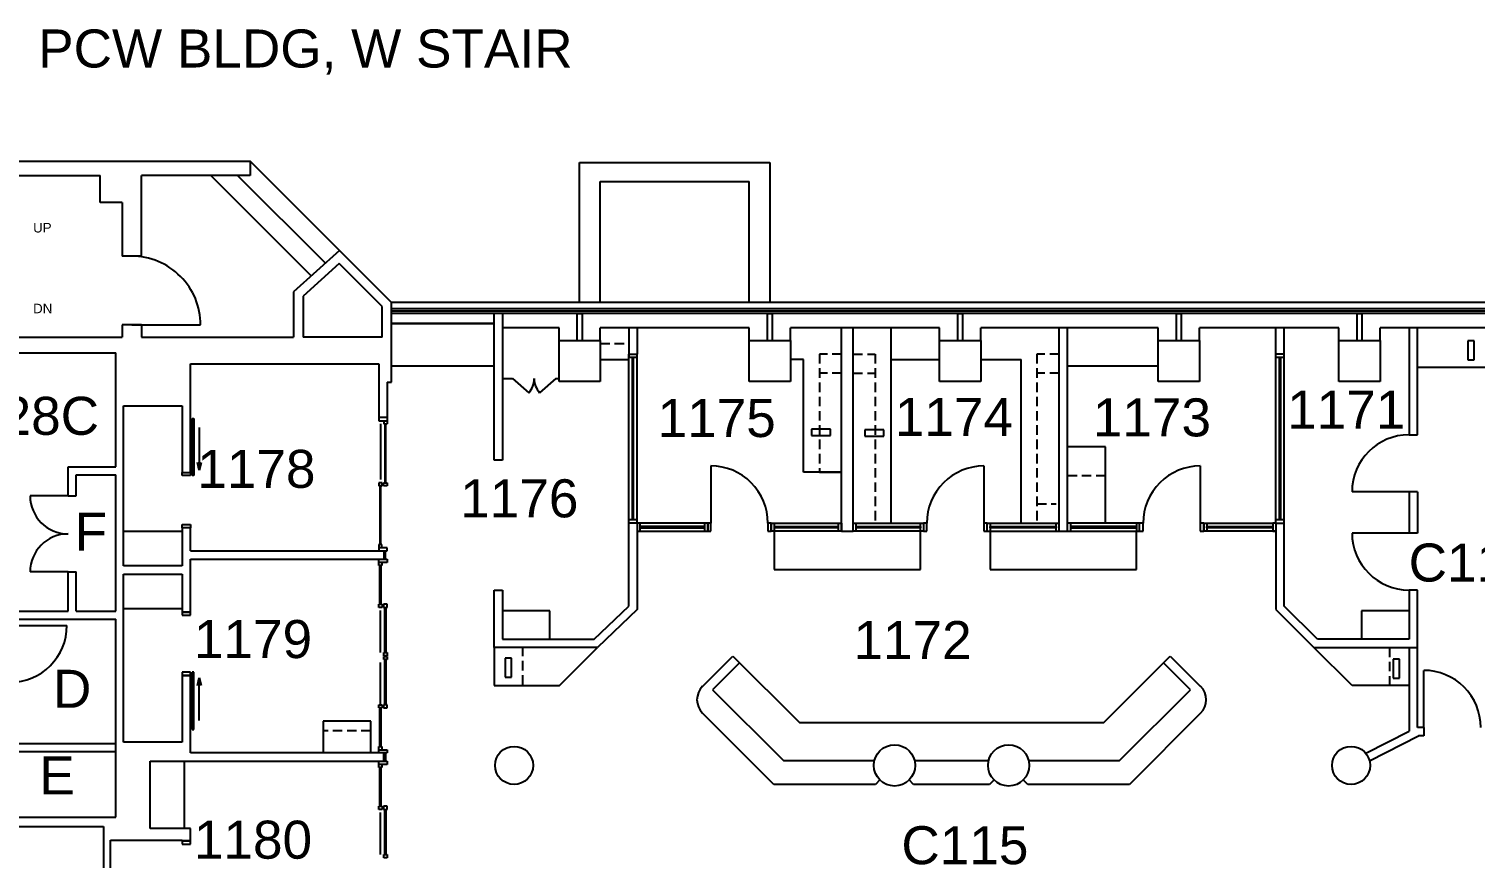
# Model space of a CAD drawing. Header units: inches. Extents: x -84 to 5907, y -479 to 3000.
# Drawn here: x 3852 to 4764, y 2477 to 3000 of the extents above; entities that cross this region are included whole.
import ezdxf

# ---------------------------------------------------------------- set-up
doc = ezdxf.new("R2010")
doc.units = ezdxf.units.IN
doc.header["$LTSCALE"] = 48
doc.header["$MEASUREMENT"] = 0
doc.linetypes.add('HIDDEN2', pattern=[0.1875, 0.125, -0.0625])
for name, color, linetype in [('A-ANNO-RNUM', 4, 'CONTINUOUS'), ('A-ANNO-TEXT', 4, 'CONTINUOUS'), ('A-ANNO-TEXT-STAIR', 4, 'CONTINUOUS'), ('A-DOOR', 2, 'CONTINUOUS'), ('A-FLOR-CASE', 3, 'CONTINUOUS'), ('A-FLOR-CASE-UPPR', 3, 'HIDDEN2'), ('A-FLOR-STRS', 2, 'CONTINUOUS'), ('A-GLAZ', 2, 'CONTINUOUS'), ('A-GLAZ-SILL', 1, 'CONTINUOUS'), ('A-WALL-FULL', 6, 'CONTINUOUS')]:
    doc.layers.add(name, color=color, linetype=linetype)
doc.styles.add('ARIAL', font='arial.ttf')

msp = doc.modelspace()

# ---------------------------------------------------------------- linework, layer by layer
at = {"layer": 'A-DOOR'}
for p, q in [((3916.82, 2813.09), (3960.2, 2813.09)), ((3954.88, 2753.97), (3955.88, 2753.97)), ((3954.88, 2717.97), (3954.88, 2753.97)), ((3955.88, 2753.97), (3955.88, 2717.97)), ((3959.4, 2748.43), (3959.4, 2721.5)), ((4072.59, 2754.59), (4072.59, 2752.59)), ((4077.84, 2754.59), (4072.59, 2754.59)), ((4072.59, 2752.59), (4077.84, 2752.59)), ((4073.71, 2750.59), (4073.71, 2715.5)), ((4075.84, 2752.59), (4075.84, 2750.59)), ((4075.84, 2750.59), (4077.84, 2750.59)), ((4076.52, 2750.59), (4076.52, 2713.53)), ((4077.15, 2713.53), (4077.15, 2750.59)), ((4077.84, 2754.59), (4077.84, 2750.59)), ((3948.63, 2719.97), (3953.88, 2719.97)), ((3948.63, 2717.97), (3948.63, 2719.97)), ((3953.88, 2719.97), (3953.88, 2717.97)), ((3959.4, 2721.5), (3958.2, 2726.3)), ((3960.6, 2726.3), (3959.4, 2721.5)), ((4282.09, 2724.09), (4282.09, 2688.09)), ((4454.34, 2724.09), (4454.34, 2688.09)), ((4590.84, 2724.09), (4590.84, 2688.09)), ((3953.88, 2717.97), (3948.63, 2717.97)), ((3955.88, 2717.97), (3954.88, 2717.97)), ((4072.59, 2713.53), (4072.59, 2711.53)), ((4074.84, 2713.53), (4072.59, 2713.53)), ((4072.59, 2711.53), (4074.84, 2711.53)), ((4073.27, 2711.53), (4073.27, 2674.47)), ((4073.9, 2711.53), (4073.27, 2711.53)), ((4073.9, 2674.47), (4073.9, 2711.53)), ((4074.84, 2711.53), (4074.84, 2713.53)), ((4075.59, 2713.53), (4077.84, 2713.53)), ((4075.59, 2711.53), (4075.59, 2713.53)), ((4077.84, 2711.53), (4075.59, 2711.53)), ((4077.84, 2713.53), (4077.84, 2711.53)), ((3876.63, 2705.22), (3852.63, 2705.22)), ((4722.59, 2707.76), (4686.59, 2707.76)), ((3948.63, 2685.09), (3948.63, 2687.09)), ((3948.63, 2687.09), (3953.88, 2687.09)), ((3953.88, 2685.09), (3948.63, 2685.09)), ((3953.88, 2687.09), (3953.88, 2685.09)), ((4072.59, 2674.47), (4072.59, 2670.47)), ((4074.59, 2674.47), (4072.59, 2674.47)), ((4074.59, 2672.47), (4074.59, 2674.47)), ((4722.59, 2681.78), (4686.59, 2681.78)), ((4077.84, 2672.47), (4072.59, 2672.47)), ((4072.59, 2670.47), (4077.84, 2670.47)), ((4072.59, 2661.22), (4072.59, 2665.22)), ((4072.59, 2665.22), (4077.84, 2665.22)), ((4075.84, 2670.47), (4075.84, 2665.22)), ((4076.84, 2665.22), (4076.84, 2670.47)), ((4077.84, 2670.47), (4077.84, 2672.47)), ((4077.84, 2665.22), (4077.84, 2663.22)), ((3876.63, 2657.22), (3852.63, 2657.22)), ((4077.84, 2663.22), (4072.59, 2663.22)), ((4074.59, 2661.22), (4072.59, 2661.22)), ((4073.27, 2636.84), (4073.27, 2661.22)), ((4073.9, 2661.22), (4073.9, 2636.84)), ((4074.59, 2663.22), (4074.59, 2661.22)), ((4072.59, 2634.84), (4072.59, 2636.84)), ((4072.59, 2636.84), (4074.84, 2636.84)), ((4073.9, 2636.84), (4073.27, 2636.84)), ((4074.84, 2636.84), (4074.84, 2634.84)), ((4075.59, 2636.84), (4075.59, 2634.84)), ((4077.84, 2636.84), (4075.59, 2636.84)), ((4077.84, 2634.84), (4077.84, 2636.84)), ((3948.63, 2631.84), (3948.63, 2629.84)), ((3953.88, 2631.84), (3948.63, 2631.84)), ((3948.63, 2629.84), (3953.88, 2629.84)), ((3953.88, 2629.84), (3953.88, 2631.84)), ((4074.84, 2634.84), (4072.59, 2634.84)), ((4073.71, 2606.34), (4073.71, 2632.87)), ((4075.59, 2634.84), (4077.84, 2634.84)), ((4076.52, 2606.34), (4076.52, 2634.84)), ((4077.15, 2634.84), (4077.15, 2606.34)), ((3839.88, 2623.47), (3875.88, 2623.47)), ((4075.84, 2606.34), (4077.84, 2606.34)), ((4075.84, 2604.34), (4075.84, 2606.34)), ((4077.84, 2604.34), (4075.84, 2604.34)), ((4075.84, 2603.84), (4077.84, 2603.84)), ((4075.84, 2601.84), (4075.84, 2603.84)), ((4077.84, 2601.84), (4075.84, 2601.84)), ((4076.52, 2573.34), (4076.52, 2601.84)), ((4077.15, 2601.84), (4077.15, 2573.34)), ((4077.84, 2606.34), (4077.84, 2604.34)), ((4077.84, 2603.84), (4077.84, 2601.84)), ((3953.88, 2593.84), (3948.63, 2593.84)), ((3948.63, 2593.84), (3948.63, 2591.84)), ((3948.63, 2591.84), (3953.88, 2591.84)), ((3953.88, 2591.84), (3953.88, 2593.84)), ((3955.88, 2593.84), (3954.88, 2593.84)), ((3954.88, 2593.84), (3954.88, 2557.84)), ((3955.88, 2557.84), (3955.88, 2593.84)), ((4073.75, 2574.03), (4073.75, 2599.99)), ((4731.84, 2559.09), (4731.84, 2595.09)), ((3958.2, 2585.51), (3959.4, 2590.31)), ((3959.4, 2590.31), (3960.6, 2585.51)), ((3959.4, 2563.39), (3959.4, 2590.31)), ((4072.59, 2571.34), (4072.59, 2573.34)), ((4072.59, 2573.34), (4074.84, 2573.34)), ((4074.84, 2573.34), (4074.84, 2571.34)), ((4075.59, 2573.34), (4075.59, 2571.34)), ((4077.84, 2573.34), (4075.59, 2573.34)), ((4077.84, 2571.34), (4077.84, 2573.34)), ((4074.84, 2571.34), (4072.59, 2571.34)), ((4073.27, 2571.34), (4073.9, 2571.34)), ((4073.27, 2546.97), (4073.27, 2571.34)), ((4073.9, 2571.34), (4073.9, 2546.97)), ((4075.59, 2571.34), (4077.84, 2571.34)), ((3954.88, 2557.84), (3955.88, 2557.84)), ((4072.59, 2546.97), (4074.59, 2546.97)), ((4072.59, 2542.97), (4072.59, 2546.97)), ((4074.59, 2546.97), (4074.59, 2544.97)), ((4072.59, 2544.97), (4077.84, 2544.97)), ((4077.84, 2542.97), (4072.59, 2542.97)), ((4072.59, 2533.72), (4072.59, 2537.72)), ((4072.59, 2537.72), (4077.84, 2537.72)), ((4075.84, 2542.97), (4075.84, 2537.72)), ((4076.84, 2542.97), (4076.84, 2537.72)), ((4077.84, 2544.97), (4077.84, 2542.97)), ((4077.84, 2537.72), (4077.84, 2535.72)), ((4077.84, 2535.72), (4072.59, 2535.72)), ((4074.59, 2533.72), (4072.59, 2533.72)), ((4073.27, 2509.34), (4073.27, 2533.72)), ((4073.9, 2533.72), (4073.9, 2509.34)), ((4074.59, 2535.72), (4074.59, 2533.72)), ((4072.59, 2507.34), (4072.59, 2509.34)), ((4072.59, 2509.34), (4074.84, 2509.34)), ((4073.9, 2509.34), (4073.27, 2509.34)), ((4074.84, 2509.34), (4074.84, 2507.34)), ((4075.59, 2509.34), (4075.59, 2507.34)), ((4077.84, 2509.34), (4075.59, 2509.34)), ((4077.84, 2507.34), (4077.84, 2509.34)), ((4074.84, 2507.34), (4072.59, 2507.34)), ((4073.71, 2478.84), (4073.71, 2505.37)), ((4075.59, 2507.34), (4077.84, 2507.34)), ((4076.52, 2478.84), (4076.52, 2507.34)), ((4077.15, 2507.34), (4077.15, 2478.84)), ((3948.63, 2487.44), (3948.63, 2485.44)), ((3953.88, 2487.44), (3948.63, 2487.44)), ((3948.63, 2485.44), (3953.88, 2485.44)), ((3953.88, 2485.44), (3953.88, 2487.44)), ((4075.84, 2478.84), (4077.84, 2478.84)), ((4075.84, 2476.84), (4075.84, 2478.84)), ((4077.84, 2476.84), (4075.84, 2476.84)), ((4077.84, 2478.84), (4077.84, 2476.84))]:
    msp.add_line(p, q, dxfattribs=at)
for centre, radius, start, end in [((3916.82, 2813.09), 43.38, 359.99384, 89.99384), ((4722.59, 2707.76), 36, 90.00024, 180), ((4282.09, 2688.09), 36, 359.99999, 90.00001), ((4454.34, 2688.09), 36, 89.99999, 180), ((4590.84, 2688.09), 36, 89.99999, 180), ((3876.63, 2705.22), 24, 180, 270), ((3876.63, 2657.22), 24, 90, 180), ((4722.59, 2681.78), 36, 180, 269.99976), ((3839.88, 2623.47), 36, 270, 0), ((4731.84, 2559.16), 35.93, 359.89353, 90)]:
    msp.add_arc(centre, radius, start, end, dxfattribs=at)
at = {"layer": 'A-FLOR-CASE'}
for p, q in [((4395.84, 2688.09), (4395.84, 2811.32)), ((4759.62, 2803.03), (4759.62, 2791.03)), ((4763.62, 2803.03), (4759.62, 2803.03)), ((4763.62, 2791.03), (4763.62, 2803.03)), ((4080.8, 2787.32), (4145.34, 2787.32)), ((4212.34, 2791.32), (4230.34, 2791.32)), ((4340.59, 2791.32), (4332.34, 2791.32)), ((4340.59, 2791.32), (4332.34, 2791.32)), ((4340.59, 2720.09), (4340.59, 2791.32)), ((4395.84, 2791.32), (4426.34, 2791.32)), ((4402.29, 2791.32), (4426.34, 2791.32)), ((4452.34, 2791.32), (4477.84, 2791.32)), ((4477.84, 2688.09), (4477.84, 2791.32)), ((4507.09, 2787.24), (4564.34, 2787.24)), ((4800.59, 2786.32), (4727.84, 2786.32)), ((4759.62, 2791.03), (4763.62, 2791.03)), ((4150.59, 2779.32), (4156.96, 2779.32)), ((4156.96, 2779.32), (4167.24, 2770.29)), ((4184.34, 2779.32), (4174.05, 2770.29)), ((4184.34, 2779.32), (4186.34, 2779.32)), ((4357.66, 2747.27), (4345.66, 2747.27)), ((4345.66, 2747.27), (4345.66, 2743.27)), ((4357.66, 2743.27), (4357.66, 2747.27)), ((4391.18, 2746.93), (4379.18, 2746.93)), ((4379.18, 2746.93), (4379.18, 2742.93)), ((4391.18, 2742.93), (4391.18, 2746.93)), ((4345.66, 2743.27), (4357.66, 2743.27)), ((4379.18, 2742.93), (4391.18, 2742.93)), ((4531.09, 2736.09), (4507.09, 2736.09)), ((4531.09, 2688.09), (4531.09, 2736.09)), ((4364.59, 2720.09), (4340.59, 2720.09)), ((4350.59, 2720.09), (4364.59, 2720.09)), ((3911.84, 2682.97), (3949.26, 2682.97)), ((4322.09, 2682.84), (4322.09, 2658.84)), ((4414.34, 2658.84), (4414.34, 2682.84)), ((4458.34, 2682.84), (4458.34, 2658.84)), ((4550.59, 2658.84), (4550.59, 2682.84)), ((4322.09, 2658.84), (4414.34, 2658.84)), ((4458.34, 2658.84), (4550.59, 2658.84)), ((3948.01, 2633.97), (3911.63, 2633.97)), ((4180.59, 2632.72), (4150.59, 2632.72)), ((4180.59, 2614.72), (4180.59, 2632.72)), ((4692.59, 2632.72), (4692.59, 2614.72)), ((4722.59, 2632.72), (4692.59, 2632.72)), ((4145.34, 2609.47), (4145.34, 2585.47)), ((4186.59, 2585.47), (4210.59, 2609.47)), ((4686.59, 2585.47), (4662.59, 2609.47)), ((4152.39, 2602.81), (4152.39, 2590.81)), ((4156.39, 2602.81), (4152.39, 2602.81)), ((4156.39, 2590.81), (4156.39, 2602.81)), ((4276.87, 2585), (4295.96, 2604.09)), ((4295.96, 2604.09), (4337.96, 2562.09)), ((4529.96, 2562.09), (4571.96, 2604.09)), ((4571.96, 2604.09), (4591.05, 2585)), ((4712.61, 2602.17), (4712.61, 2590.17)), ((4716.61, 2602.17), (4712.61, 2602.17)), ((4716.61, 2590.17), (4716.61, 2602.17)), ((4300.2, 2599.85), (4283.23, 2582.88)), ((4584.69, 2582.88), (4567.72, 2599.85)), ((4145.34, 2585.47), (4186.59, 2585.47)), ((4152.39, 2590.81), (4156.39, 2590.81)), ((4283.23, 2582.88), (4328.02, 2538.09)), ((4539.9, 2538.09), (4584.69, 2582.88)), ((4722.59, 2585.47), (4686.59, 2585.47)), ((4712.61, 2590.17), (4716.61, 2590.17)), ((4321.81, 2523.09), (4276.87, 2568.03)), ((4591.05, 2568.03), (4546.11, 2523.09)), ((4067.59, 2562.97), (4037.59, 2562.97)), ((4037.59, 2562.97), (4037.59, 2542.97)), ((4067.59, 2542.97), (4067.59, 2562.97)), ((4337.96, 2562.09), (4529.96, 2562.09)), ((3949.88, 2537.72), (3949.88, 2495.19)), ((4328.02, 2538.09), (4385.31, 2538.09)), ((4410.61, 2538.09), (4457.31, 2538.09)), ((4482.61, 2538.09), (4539.9, 2538.09)), ((4385.96, 2523.09), (4321.81, 2523.09)), ((4388.77, 2525.9), (4385.96, 2523.09)), ((4409.96, 2523.09), (4407.15, 2525.9)), ((4457.96, 2523.09), (4409.96, 2523.09)), ((4460.77, 2525.9), (4457.96, 2523.09)), ((4481.96, 2523.09), (4479.15, 2525.9)), ((4546.11, 2523.09), (4481.96, 2523.09))]:
    msp.add_line(p, q, dxfattribs=at)
for centre, radius, start, end in [((4156.96, 2779.32), 13.69, 318.6976, 0.00006), ((4184.34, 2779.32), 13.69, 179.99994, 221.3024), ((4285.35, 2576.52), 12, 135.00002, 224.99998), ((4582.57, 2576.52), 12, 315.00001, 44.99999)]:
    msp.add_arc(centre, radius, start, end, dxfattribs=at)
at = {"layer": 'A-FLOR-CASE-UPPR'}
for p, q in [((4212.34, 2801.32), (4230.34, 2801.32)), ((4364.59, 2794.74), (4350.59, 2794.74)), ((4350.59, 2794.74), (4350.59, 2720.09)), ((4371.84, 2794.74), (4385.84, 2794.74)), ((4385.84, 2794.74), (4385.84, 2688.09)), ((4501.84, 2794.74), (4487.84, 2794.74)), ((4487.84, 2794.74), (4487.84, 2688.09)), ((4364.59, 2782.74), (4350.59, 2782.74)), ((4371.84, 2782.74), (4385.84, 2782.74)), ((4501.84, 2782.74), (4487.84, 2782.74)), ((4507.09, 2718.12), (4531.09, 2718.12)), ((4487.84, 2700.09), (4499.84, 2700.09)), ((4163.34, 2610.09), (4163.34, 2585.47)), ((4710.15, 2609.47), (4710.15, 2585.47)), ((4067.59, 2556.97), (4037.59, 2556.97))]:
    msp.add_line(p, q, dxfattribs=at)
at = {"layer": 'A-FLOR-STRS'}
for p, q in [((4047.85, 2860.1), (3991.48, 2916.47)), ((4029.99, 2844.02), (3966.56, 2907.47)), ((4038.92, 2852.06), (3983.51, 2907.47))]:
    msp.add_line(p, q, dxfattribs=at)
at = {"layer": 'A-GLAZ'}
for p, q in [((4848.34, 2821.72), (4080.73, 2821.72)), ((4232.59, 2690.09), (4232.59, 2792.74)), ((4233.34, 2690.09), (4233.34, 2792.74)), ((4640.84, 2690.09), (4640.84, 2792.74)), ((4641.59, 2690.09), (4641.59, 2792.74)), ((4278.09, 2685.84), (4237.59, 2685.84)), ((4237.59, 2685.09), (4278.09, 2685.09)), ((4322.09, 2685.84), (4362.59, 2685.84)), ((4362.59, 2685.09), (4322.09, 2685.09)), ((4373.84, 2685.09), (4373.84, 2685.84)), ((4373.84, 2685.84), (4414.34, 2685.84)), ((4414.34, 2685.09), (4373.84, 2685.09)), ((4414.34, 2685.84), (4414.34, 2685.09)), ((4458.34, 2685.09), (4458.34, 2685.84)), ((4458.34, 2685.84), (4499.84, 2685.84)), ((4499.84, 2685.09), (4458.34, 2685.09)), ((4499.84, 2685.84), (4499.84, 2685.09)), ((4509.09, 2685.84), (4509.09, 2685.09)), ((4550.59, 2685.84), (4509.09, 2685.84)), ((4509.09, 2685.09), (4550.59, 2685.09)), ((4550.59, 2685.09), (4550.59, 2685.84)), ((4595.09, 2685.09), (4595.09, 2685.84)), ((4595.09, 2685.84), (4636.59, 2685.84)), ((4636.59, 2685.09), (4595.09, 2685.09))]:
    msp.add_line(p, q, dxfattribs=at)
at = {"layer": 'A-GLAZ-SILL'}
for p, q in [((4848.34, 2827.22), (4080.73, 2827.22)), ((4848.34, 2823.22), (4080.73, 2823.22)), ((4848.34, 2820.22), (4080.73, 2820.22)), ((4145.34, 2813.97), (4080.8, 2813.97)), ((4186.34, 2811.32), (4150.59, 2811.32)), ((4186.34, 2803.32), (4186.34, 2811.32)), ((4212.34, 2803.32), (4212.34, 2811.32)), ((4306.34, 2811.32), (4212.34, 2811.32)), ((4306.34, 2803.32), (4306.34, 2811.32)), ((4332.34, 2803.32), (4332.34, 2811.32)), ((4426.34, 2811.32), (4332.34, 2811.32)), ((4426.34, 2803.32), (4426.34, 2811.32)), ((4452.34, 2803.32), (4452.34, 2811.32)), ((4564.34, 2811.32), (4452.34, 2811.32)), ((4564.34, 2803.32), (4564.34, 2811.32)), ((4590.34, 2803.32), (4590.34, 2811.32)), ((4678.34, 2811.32), (4590.34, 2811.32)), ((4678.34, 2803.32), (4678.34, 2811.32)), ((4828.34, 2811.32), (4704.34, 2811.32)), ((4704.34, 2803.32), (4704.34, 2811.32)), ((4230.34, 2688.09), (4230.32, 2794.74)), ((4230.34, 2794.74), (4230.34, 2792.78)), ((4230.34, 2792.74), (4235.59, 2792.74)), ((4235.59, 2688.09), (4235.59, 2794.74)), ((4638.59, 2688.09), (4638.59, 2794.74)), ((4638.59, 2792.74), (4643.84, 2792.74)), ((4643.84, 2688.09), (4643.84, 2794.74)), ((4235.59, 2690.09), (4230.34, 2690.09)), ((4278.09, 2688.09), (4235.59, 2688.09)), ((4235.59, 2682.84), (4278.09, 2682.84)), ((4237.59, 2682.84), (4237.59, 2688.09)), ((4278.09, 2688.09), (4278.09, 2682.84)), ((4280.09, 2688.09), (4278.09, 2688.09)), ((4278.09, 2682.84), (4280.09, 2682.84)), ((4280.09, 2682.84), (4280.09, 2688.09)), ((4320.09, 2688.09), (4320.09, 2682.84)), ((4320.09, 2688.09), (4322.09, 2688.09)), ((4322.09, 2682.84), (4320.09, 2682.84)), ((4322.09, 2688.09), (4362.59, 2688.09)), ((4322.09, 2688.09), (4322.09, 2682.84)), ((4362.59, 2682.84), (4322.09, 2682.84)), ((4362.59, 2688.09), (4364.59, 2688.09)), ((4362.59, 2682.84), (4362.59, 2688.09)), ((4364.59, 2682.84), (4362.59, 2682.84)), ((4364.59, 2688.09), (4364.59, 2682.84)), ((4371.84, 2688.09), (4373.84, 2688.09)), ((4371.84, 2682.84), (4371.84, 2688.09)), ((4373.84, 2682.84), (4371.84, 2682.84)), ((4373.84, 2682.84), (4373.84, 2688.09)), ((4373.84, 2688.09), (4414.34, 2688.09)), ((4414.34, 2682.84), (4373.84, 2682.84)), ((4414.34, 2688.09), (4416.34, 2688.09)), ((4414.34, 2682.84), (4414.34, 2688.09)), ((4416.34, 2682.84), (4414.34, 2682.84)), ((4416.34, 2688.09), (4416.34, 2682.84)), ((4456.34, 2688.09), (4458.34, 2688.09)), ((4456.34, 2682.84), (4501.84, 2682.84)), ((4458.34, 2688.09), (4458.34, 2682.84)), ((4458.34, 2688.09), (4499.84, 2688.09)), ((4499.84, 2688.09), (4501.84, 2688.09)), ((4499.84, 2682.84), (4499.84, 2688.09)), ((4509.09, 2688.09), (4507.09, 2688.09)), ((4507.09, 2682.84), (4509.09, 2682.84)), ((4509.09, 2682.84), (4509.09, 2688.09)), ((4550.59, 2688.09), (4509.09, 2688.09)), ((4509.09, 2682.84), (4550.59, 2682.84)), ((4550.59, 2688.09), (4550.59, 2682.84)), ((4552.59, 2688.09), (4550.59, 2688.09)), ((4550.59, 2682.84), (4552.59, 2682.84)), ((4552.59, 2682.84), (4552.59, 2688.09)), ((4593.09, 2688.09), (4595.09, 2688.09)), ((4593.09, 2682.84), (4593.09, 2688.09)), ((4595.09, 2682.84), (4593.09, 2682.84)), ((4595.09, 2688.09), (4595.09, 2682.84)), ((4595.09, 2688.09), (4636.59, 2688.09)), ((4638.59, 2682.84), (4595.09, 2682.84)), ((4638.59, 2688.09), (4636.59, 2688.09)), ((4636.59, 2688.09), (4636.59, 2682.84)), ((4636.59, 2682.84), (4638.59, 2682.84)), ((4643.84, 2690.09), (4638.59, 2690.09))]:
    msp.add_line(p, q, dxfattribs=at)
at = {"layer": 'A-WALL-FULL'}
for p, q in [((3684.32, 2916.47), (3991.48, 2916.47)), ((3991.48, 2916.47), (3991.48, 2907.47)), ((4199.23, 2827.22), (4199.23, 2915.57)), ((4199.23, 2915.57), (4319.23, 2915.57)), ((4319.23, 2915.57), (4319.23, 2827.22)), ((3710.32, 2907.47), (3896.82, 2907.47)), ((3896.82, 2890.47), (3896.82, 2907.47)), ((3991.48, 2907.47), (3922.82, 2907.47)), ((3922.82, 2856.47), (3922.82, 2907.47)), ((4212.23, 2903.57), (4306.23, 2903.57)), ((4212.23, 2827.22), (4212.23, 2903.57)), ((4306.23, 2827.22), (4306.23, 2903.57)), ((3910.82, 2890.47), (3896.82, 2890.47)), ((3910.82, 2890.47), (3910.82, 2856.47)), ((3922.82, 2856.47), (3910.82, 2856.47)), ((4047.85, 2860.1), (4018.9, 2834.04)), ((4080.73, 2827.22), (4047.85, 2860.1)), ((4047.63, 2851.83), (4024.82, 2831.3)), ((4074.73, 2824.74), (4047.63, 2851.83)), ((4018.82, 2833.97), (4018.82, 2805.47)), ((4024.82, 2831.3), (4024.82, 2805.47)), ((4074.73, 2805.47), (4074.73, 2824.74)), ((4080.73, 2776.97), (4080.73, 2827.22)), ((4145.34, 2727.68), (4145.34, 2820.22)), ((4150.59, 2820.22), (4145.34, 2820.22)), ((4150.59, 2820.22), (4150.59, 2727.68)), ((4197.84, 2820.22), (4200.84, 2820.22)), ((4197.84, 2803.32), (4197.84, 2820.22)), ((4200.84, 2820.22), (4200.84, 2803.32)), ((4317.84, 2820.22), (4320.84, 2820.22)), ((4317.84, 2803.32), (4317.84, 2820.22)), ((4320.84, 2820.22), (4320.84, 2803.32)), ((4437.84, 2820.22), (4440.84, 2820.22)), ((4437.84, 2803.32), (4437.84, 2820.22)), ((4440.84, 2820.22), (4440.84, 2803.32)), ((4575.84, 2820.22), (4578.84, 2820.22)), ((4575.84, 2803.32), (4575.84, 2820.22)), ((4578.84, 2820.22), (4578.84, 2803.32)), ((4689.84, 2803.32), (4689.84, 2820.22)), ((4689.84, 2820.22), (4692.84, 2820.22)), ((4692.84, 2820.22), (4692.84, 2803.32)), ((3910.82, 2813.09), (3910.82, 2805.47)), ((3922.82, 2813.09), (3910.82, 2813.09)), ((3922.82, 2813.09), (3922.82, 2805.47)), ((4080.73, 2813.97), (4145.34, 2813.97)), ((4230.34, 2811.32), (4230.34, 2794.74)), ((4235.59, 2811.32), (4230.34, 2811.32)), ((4235.59, 2811.32), (4235.59, 2794.74)), ((4364.59, 2682.84), (4364.59, 2811.32)), ((4371.84, 2682.84), (4371.84, 2811.32)), ((4501.84, 2682.84), (4501.84, 2811.32)), ((4507.09, 2811.32), (4501.84, 2811.32)), ((4507.09, 2682.84), (4507.09, 2811.32)), ((4643.84, 2811.32), (4638.59, 2811.32)), ((4638.59, 2794.74), (4638.59, 2811.32)), ((4643.84, 2794.74), (4643.84, 2811.32)), ((4722.59, 2811.32), (4722.59, 2743.76)), ((4727.84, 2743.76), (4727.84, 2811.32)), ((3618.32, 2805.47), (3910.82, 2805.47)), ((3922.82, 2805.47), (4018.82, 2805.47)), ((4074.73, 2805.47), (4024.82, 2805.47)), ((4186.34, 2777.32), (4186.34, 2803.32)), ((4186.34, 2803.32), (4212.34, 2803.32)), ((4191.34, 2803.32), (4196.59, 2803.32)), ((4212.34, 2803.32), (4212.34, 2777.32)), ((4306.34, 2777.32), (4306.34, 2803.32)), ((4306.34, 2803.32), (4332.34, 2803.32)), ((4332.34, 2803.32), (4332.34, 2777.32)), ((4426.34, 2777.32), (4426.34, 2803.32)), ((4426.34, 2803.32), (4452.34, 2803.32)), ((4452.34, 2803.32), (4452.34, 2777.32)), ((4564.34, 2777.32), (4564.34, 2803.32)), ((4564.34, 2803.32), (4590.34, 2803.32)), ((4590.34, 2803.32), (4590.34, 2777.32)), ((4678.34, 2777.32), (4678.34, 2803.32)), ((4678.34, 2803.32), (4704.34, 2803.32)), ((4704.34, 2803.32), (4704.34, 2777.32)), ((3792.13, 2795.47), (3906.63, 2795.47)), ((3906.63, 2723.47), (3906.63, 2795.47)), ((4230.32, 2794.74), (4235.57, 2794.74)), ((4643.84, 2794.74), (4638.59, 2794.74)), ((3953.88, 2788.47), (4072.59, 2788.47)), ((3953.88, 2719.97), (3953.88, 2788.47)), ((4072.59, 2788.47), (4072.59, 2754.59)), ((4077.84, 2776.97), (4077.84, 2754.59)), ((4077.84, 2776.97), (4080.73, 2776.97)), ((4212.34, 2777.32), (4186.34, 2777.32)), ((4332.34, 2777.32), (4306.34, 2777.32)), ((4452.34, 2777.32), (4426.34, 2777.32)), ((4590.34, 2777.32), (4564.34, 2777.32)), ((4704.34, 2777.32), (4678.34, 2777.32)), ((3911.63, 2761.97), (3948.63, 2761.97)), ((3911.63, 2661.09), (3911.63, 2761.97)), ((3948.63, 2761.97), (3948.63, 2719.97)), ((4077.84, 2754.59), (4072.59, 2754.59)), ((4722.59, 2743.76), (4727.84, 2743.76)), ((3876.63, 2723.47), (3906.63, 2723.47)), ((3876.63, 2705.22), (3876.63, 2723.47)), ((3948.63, 2719.97), (3953.88, 2719.97)), ((4150.59, 2727.68), (4145.34, 2727.68)), ((3881.63, 2718.47), (3906.63, 2718.47)), ((3881.63, 2705.22), (3881.63, 2718.47)), ((3906.63, 2632.47), (3906.63, 2718.47)), ((3876.63, 2705.22), (3881.63, 2705.22)), ((4727.84, 2707.76), (4722.59, 2707.76)), ((4722.59, 2707.76), (4722.59, 2681.78)), ((4727.84, 2707.76), (4727.84, 2681.78)), ((3948.63, 2685.09), (3948.63, 2661.09)), ((3953.88, 2685.09), (3948.63, 2685.09)), ((3953.88, 2670.47), (3953.88, 2685.09)), ((4235.59, 2688.09), (4230.34, 2688.09)), ((4230.34, 2635.64), (4230.34, 2688.09)), ((4235.59, 2688.09), (4235.59, 2633.47)), ((4280.09, 2688.09), (4280.09, 2682.84)), ((4282.09, 2688.09), (4280.09, 2688.09)), ((4280.09, 2682.84), (4282.09, 2682.84)), ((4282.09, 2682.84), (4282.09, 2688.09)), ((4320.09, 2688.09), (4318.09, 2688.09)), ((4318.09, 2688.09), (4318.09, 2682.84)), ((4318.09, 2682.84), (4320.09, 2682.84)), ((4320.09, 2682.84), (4320.09, 2688.09)), ((4364.59, 2682.84), (4371.84, 2682.84)), ((4416.34, 2688.09), (4416.34, 2682.84)), ((4418.34, 2688.09), (4416.34, 2688.09)), ((4416.34, 2682.84), (4418.34, 2682.84)), ((4418.34, 2682.84), (4418.34, 2688.09)), ((4456.34, 2688.09), (4454.34, 2688.09)), ((4454.34, 2688.09), (4454.34, 2682.84)), ((4454.34, 2682.84), (4456.34, 2682.84)), ((4456.34, 2682.84), (4456.34, 2688.09)), ((4501.84, 2682.84), (4507.09, 2682.84)), ((4554.84, 2688.09), (4552.59, 2688.09)), ((4552.59, 2682.84), (4552.59, 2688.09)), ((4552.59, 2682.84), (4554.84, 2682.84)), ((4554.84, 2682.84), (4554.84, 2688.09)), ((4593.09, 2688.09), (4590.84, 2688.09)), ((4590.84, 2688.09), (4590.84, 2682.84)), ((4590.84, 2682.84), (4593.09, 2682.84)), ((4593.09, 2688.09), (4593.09, 2682.84)), ((4638.59, 2688.09), (4638.59, 2633.47)), ((4638.59, 2688.09), (4643.84, 2688.09)), ((4643.84, 2635.64), (4643.84, 2688.09)), ((4727.84, 2681.78), (4722.59, 2681.78)), ((3953.88, 2670.47), (4075.84, 2670.47)), ((3953.88, 2665.22), (4075.84, 2665.22)), ((3953.88, 2631.84), (3953.88, 2665.22)), ((4075.84, 2670.47), (4075.84, 2665.22)), ((3876.63, 2657.22), (3881.63, 2657.22)), ((3876.63, 2632.47), (3876.63, 2657.22)), ((3881.63, 2632.47), (3881.63, 2657.22)), ((3948.63, 2661.09), (3911.63, 2661.09)), ((3911.63, 2549.72), (3911.63, 2655.84)), ((3911.63, 2655.84), (3948.63, 2655.84)), ((3948.63, 2655.84), (3948.63, 2631.84)), ((4145.34, 2645.78), (4150.59, 2645.78)), ((4145.34, 2609.47), (4145.34, 2645.78)), ((4150.59, 2645.78), (4150.59, 2614.72)), ((4722.59, 2645.78), (4722.59, 2614.72)), ((4727.84, 2645.78), (4722.59, 2645.78)), ((4727.84, 2559.09), (4727.84, 2645.78)), ((3831.63, 2632.47), (3876.63, 2632.47)), ((3839.88, 2627.47), (3906.63, 2627.47)), ((3881.63, 2632.47), (3906.63, 2632.47)), ((3906.63, 2502.47), (3906.63, 2627.47)), ((3948.63, 2631.84), (3953.88, 2631.84)), ((4208.41, 2614.72), (4230.34, 2635.64)), ((4235.59, 2633.47), (4210.59, 2609.47)), ((4638.59, 2633.47), (4662.59, 2609.47)), ((4664.76, 2614.72), (4643.84, 2635.64)), ((4210.59, 2609.47), (4145.34, 2609.47)), ((4150.59, 2614.72), (4208.41, 2614.72)), ((4662.59, 2609.47), (4727.84, 2609.47)), ((4722.59, 2614.72), (4664.76, 2614.72)), ((4722.59, 2609.47), (4722.59, 2556.7)), ((3948.63, 2591.84), (3948.63, 2549.72)), ((3953.88, 2591.84), (3948.63, 2591.84)), ((3953.88, 2542.97), (3953.88, 2591.84)), ((4695.2, 2542.75), (4722.59, 2556.7)), ((4731.84, 2559.09), (4727.84, 2559.09)), ((4731.84, 2559.09), (4731.84, 2553.84)), ((3839.88, 2548.97), (3906.63, 2548.97)), ((3948.63, 2549.72), (3911.63, 2549.72)), ((4697.59, 2538.07), (4728.54, 2553.84)), ((4731.84, 2553.84), (4728.54, 2553.84)), ((3839.88, 2543.97), (3906.63, 2543.97)), ((3928.46, 2537.72), (4075.84, 2537.72)), ((3928.46, 2495.19), (3928.46, 2537.72)), ((4075.84, 2542.97), (3953.88, 2542.97)), ((4075.84, 2537.72), (4075.84, 2542.97)), ((3839.88, 2502.47), (3906.63, 2502.47)), ((3789.13, 2496.47), (3898.84, 2496.47)), ((3898.84, 2496.47), (3898.84, 2209.47)), ((3953.88, 2495.19), (3928.46, 2495.19)), ((3953.88, 2487.44), (3953.88, 2495.19)), ((3903.46, 2487.94), (3948.63, 2487.94)), ((3903.46, 2407.84), (3903.46, 2487.94)), ((3948.63, 2487.94), (3948.63, 2487.44)), ((3948.63, 2487.44), (3953.88, 2487.44))]:
    msp.add_line(p, q, dxfattribs=at)
for centre, radius in [((4157.96, 2535.09), 12), ((4397.96, 2535.09), 13), ((4469.96, 2535.09), 13), ((4685.96, 2535.09), 12)]:
    msp.add_circle(centre, radius, dxfattribs=at)

# ---------------------------------------------------------------- texts
at = {"layer": 'A-ANNO-RNUM', "style": 'ARIAL'}
for s, p in [('1128C', (3797.36, 2743.74)), ('1175', (4248.48, 2742.35)), ('1174', (4398.16, 2743.07)), ('1173', (4523.05, 2742.75)), ('1171', (4645.65, 2747.61)), ('1178', (3958.1, 2710.27)), ('1176', (4123.97, 2691.65)), ('F', (3880.74, 2670.61)), ('C115A', (4722.3, 2651.14)), ('1179', (3955.96, 2602.85)), ('1172', (4372.07, 2602.2)), ('D', (3867.09, 2571.44)), ('E', (3858.49, 2516.73)), ('1180', (3955.96, 2476.21)), ('C115', (4402.3, 2472.72))]:
    msp.add_text(s, height=24, dxfattribs=at).set_placement(p)
at = {"layer": 'A-ANNO-TEXT', "style": 'ARIAL'}
for s, p in [('UP', (3854.56, 2871.47)), ('DN', (3854.56, 2820.47))]:
    msp.add_text(s, height=6, dxfattribs=at).set_placement(p)
at = {"layer": 'A-ANNO-TEXT-STAIR', "style": 'ARIAL'}
msp.add_text('PCW BLDG, W STAIR', height=24, dxfattribs=at).set_placement((3857.73, 2975.59))

doc.saveas('drawing.dxf')
